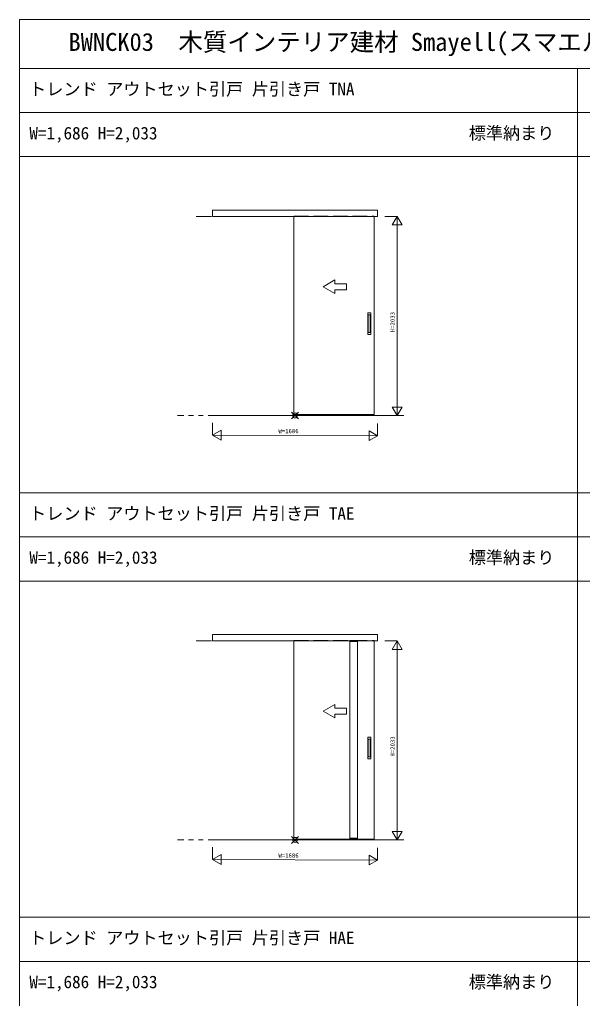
# Model space of a CAD drawing. Units: millimetres, scale not verified. Extents: x -14341 to 14341, y -10000 to 10000.
# Drawn here: x -14341 to -8590, y 1 to 10000 of the extents above; entities that cross this region are included whole.
import ezdxf
from ezdxf.enums import TextEntityAlignment as Align

# ---------------------------------------------------------------- set-up
doc = ezdxf.new("R2010")
doc.units = ezdxf.units.MM
doc.header["$LTSCALE"] = 50
doc.linetypes.add('USER2', pattern=[15, 10, -1, 1, -1, 1, -1])
doc.linetypes.add('USER3', pattern=[4, 3, -1])
doc.layers.add('0-0_0', color=7, linetype='Continuous')
for name, color, linetype, lineweight in [('0-1_YKK_F1', 7, 'Continuous', 18), ('0-2_YKK_A1', 4, 'Continuous', 18), ('0-3_YKK_N1', 2, 'Continuous', 18), ('0-8_YKK_IN', 1, 'Continuous', 18)]:
    doc.layers.add(name, color=color, linetype=linetype, lineweight=lineweight)
doc.styles.add('ＭＳ ゴシック', font='')
doc.styles.get('ＭＳ ゴシック').set_extended_font_data('MS Gothic')

msp = doc.modelspace()

# ---------------------------------------------------------------- linework, layer by layer
at = {"layer": '0-1_YKK_F1'}
for p, q in [((-14340.51, 10000), (14340.51, 10000)), ((-14340.51, -10000), (-14340.51, 10000)), ((-14340.51, 9500), (14159.49, 9500)), ((-8640.51, -10000), (-8640.51, 9500)), ((-14340.51, 9050), (14159.49, 9050)), ((-14340.51, 8600), (14159.49, 8600)), ((-14340.51, 5165), (14159.49, 5165)), ((-14340.51, 4715), (14159.49, 4715)), ((-14340.51, 4265), (14159.49, 4265)), ((-14340.51, 830), (14159.49, 830)), ((-14340.51, 380), (14159.49, 380))]:
    msp.add_line(p, q, dxfattribs=at)
at = {"layer": '0-2_YKK_A1'}
for p, q in [((-12368.86, 7988.5), (-12368.86, 8053.5)), ((-12368.86, 7988.5), (-12368.86, 8053.5)), ((-12379.45, 7988.5), (-12537.7, 7988.5)), ((-12379.45, 7988.5), (-12537.7, 7988.5)), ((-12368.86, 7988.5), (-10682.86, 7988.5)), ((-12368.86, 7988.5), (-10682.86, 7988.5)), ((-11537.86, 7993.5), (-11537.86, 5974.5)), ((-11537.86, 7993.5), (-11522.86, 7993.5)), ((-11537.86, 5964.5), (-11537.86, 7993.5)), ((-10717.86, 7993.5), (-10717.86, 5968.5)), ((-10717.86, 5964.5), (-10717.86, 7993.5)), ((-11239.86, 7270.86), (-11119.86, 7340.15)), ((-11239.86, 7270.86), (-11119.86, 7340.15)), ((-11119.86, 7300.86), (-11119.86, 7340.15)), ((-11119.86, 7300.86), (-11119.86, 7340.15)), ((-11119.86, 7300.86), (-10999.86, 7300.86)), ((-11119.86, 7300.86), (-10999.86, 7300.86)), ((-10999.86, 7300.86), (-10999.86, 7240.86)), ((-10999.86, 7300.86), (-10999.86, 7240.86)), ((-11239.86, 7270.86), (-11119.86, 7201.58)), ((-11239.86, 7270.86), (-11119.86, 7201.58)), ((-11119.86, 7201.58), (-11119.86, 7240.86)), ((-10999.86, 7240.86), (-11119.86, 7240.86)), ((-11119.86, 7201.58), (-11119.86, 7240.86)), ((-10999.86, 7240.86), (-11119.86, 7240.86)), ((-10782.86, 7003.5), (-10782.86, 6785.5)), ((-10753.86, 7004.5), (-10781.86, 7004.5)), ((-10752.86, 7003.5), (-10752.86, 6785.5)), ((-10777.86, 6983.5), (-10777.86, 6805.5)), ((-10758.86, 6984.5), (-10776.86, 6984.5)), ((-10757.86, 6983.5), (-10757.86, 6805.5)), ((-10758.86, 6804.5), (-10776.86, 6804.5)), ((-10753.86, 6784.5), (-10781.86, 6784.5)), ((-10717.86, 5955.5), (-12333.86, 5955.5)), ((-10717.86, 5955.5), (-12333.86, 5955.5)), ((-11537.86, 5964.5), (-10732.86, 5964.5)), ((-10732.86, 5964.5), (-11512.86, 5964.5)), ((-10732.86, 5964.5), (-10718.16, 5964.5)), ((-10717.86, 5964.5), (-10732.86, 5964.5)), ((-12368.86, 3653.5), (-12368.86, 3718.5)), ((-12368.86, 3653.5), (-12368.86, 3718.5)), ((-12379.45, 3653.5), (-12537.7, 3653.5)), ((-12379.45, 3653.5), (-12537.7, 3653.5)), ((-12368.86, 3653.5), (-10682.86, 3653.5)), ((-12368.86, 3653.5), (-10682.86, 3653.5)), ((-11537.86, 3658.5), (-11537.86, 1639.5)), ((-11537.86, 3658.5), (-11522.86, 3658.5)), ((-11537.86, 1629.5), (-11537.86, 3658.5)), ((-10967.86, 1629.5), (-10967.86, 3658.5)), ((-10887.86, 1629.5), (-10887.86, 3658.5)), ((-10717.86, 3658.5), (-10717.86, 1633.5)), ((-10717.86, 1629.5), (-10717.86, 3658.5)), ((-11239.86, 2935.86), (-11119.86, 3005.15)), ((-11239.86, 2935.86), (-11119.86, 3005.15)), ((-11119.86, 2965.86), (-11119.86, 3005.15)), ((-11119.86, 2965.86), (-11119.86, 3005.15)), ((-11239.86, 2935.86), (-11119.86, 2866.58)), ((-11239.86, 2935.86), (-11119.86, 2866.58)), ((-11119.86, 2965.86), (-10999.86, 2965.86)), ((-11119.86, 2965.86), (-10999.86, 2965.86)), ((-11119.86, 2866.58), (-11119.86, 2905.86)), ((-10999.86, 2905.86), (-11119.86, 2905.86)), ((-11119.86, 2866.58), (-11119.86, 2905.86)), ((-10999.86, 2905.86), (-11119.86, 2905.86)), ((-10999.86, 2965.86), (-10999.86, 2905.86)), ((-10999.86, 2965.86), (-10999.86, 2905.86)), ((-10782.86, 2668.5), (-10782.86, 2450.5)), ((-10753.86, 2669.5), (-10781.86, 2669.5)), ((-10777.86, 2648.5), (-10777.86, 2470.5)), ((-10758.86, 2649.5), (-10776.86, 2649.5)), ((-10757.86, 2648.5), (-10757.86, 2470.5)), ((-10752.86, 2668.5), (-10752.86, 2450.5)), ((-10753.86, 2449.5), (-10781.86, 2449.5)), ((-10758.86, 2469.5), (-10776.86, 2469.5)), ((-10717.86, 1620.5), (-12333.86, 1620.5)), ((-10717.86, 1620.5), (-12333.86, 1620.5)), ((-11537.86, 1629.5), (-10732.86, 1629.5)), ((-10732.86, 1629.5), (-11512.86, 1629.5)), ((-10732.86, 1629.5), (-10718.16, 1629.5)), ((-10717.86, 1629.5), (-10732.86, 1629.5))]:
    msp.add_line(p, q, dxfattribs=at)
at = {"layer": '0-2_YKK_A1', "linetype": 'USER3'}
for p, q in [((-11537.86, 7993.5), (-10717.86, 7993.5)), ((-11537.86, 3658.5), (-10717.86, 3658.5))]:
    msp.add_line(p, q, dxfattribs=at)
at = {"layer": '0-2_YKK_A1', "linetype": 'USER2'}
for p, q in [((-10413.71, 5955.5), (-12726.42, 5955.5)), ((-10413.71, 5955.5), (-12726.42, 5955.5)), ((-10413.71, 1620.5), (-12726.42, 1620.5)), ((-10413.71, 1620.5), (-12726.42, 1620.5))]:
    msp.add_line(p, q, dxfattribs=at)
at = {"layer": '0-2_YKK_A1'}
for points in [[(-10682.86, 7988.5), (-10682.86, 8053.5), (-12368.86, 8053.5)], [(-10682.86, 7988.5), (-10682.86, 8053.5), (-12368.86, 8053.5)], [(-10682.86, 3653.5), (-10682.86, 3718.5), (-12368.86, 3718.5)], [(-10682.86, 3653.5), (-10682.86, 3718.5), (-12368.86, 3718.5)]]:
    msp.add_lwpolyline(points, dxfattribs=at)
for points in [[(-10967.86, 3658), (-10887.86, 3658), (-10887.86, 3648), (-10967.86, 3648)], [(-10967.86, 1630), (-10887.86, 1630), (-10887.86, 1640), (-10967.86, 1640)]]:
    msp.add_lwpolyline(points, close=True, dxfattribs=at)
for centre, start, end in [((-10781.86, 7003.5), 90, 180), ((-10753.86, 7003.5), 0, 90), ((-10776.86, 6983.5), 90, 180), ((-10758.86, 6983.5), 0, 90), ((-10776.86, 6805.5), 180, 270), ((-10758.86, 6805.5), 270, 0), ((-10781.86, 6785.5), 180, 270), ((-10753.86, 6785.5), 270, 0), ((-10781.86, 2668.5), 90, 180), ((-10776.86, 2648.5), 90, 180), ((-10758.86, 2648.5), 0, 90), ((-10753.86, 2668.5), 0, 90), ((-10781.86, 2450.5), 180, 270), ((-10776.86, 2470.5), 180, 270), ((-10758.86, 2470.5), 270, 0), ((-10753.86, 2450.5), 270, 0)]:
    msp.add_arc(centre, 1, start, end, dxfattribs=at)
at = {"layer": '0-3_YKK_N1'}
for p, q in [((-10607.86, 7988.5), (-10482.86, 7988.5)), ((-10532.86, 7901.9), (-10432.86, 7901.9)), ((-10482.86, 7988.5), (-10482.86, 5955.5)), ((-10532.86, 6042.1), (-10432.86, 6042.1)), ((-10607.86, 5955.5), (-10482.86, 5955.5)), ((-12368.86, 5755.5), (-12282.26, 5805.5)), ((-12282.26, 5805.5), (-12282.26, 5705.5)), ((-10769.47, 5799.5), (-10682.86, 5749.5)), ((-10682.86, 5874.5), (-10682.86, 5749.5)), ((-12368.86, 5755.5), (-12282.26, 5705.5)), ((-10607.86, 3653.5), (-10482.86, 3653.5)), ((-10482.86, 3653.5), (-10482.86, 1620.5)), ((-10532.86, 3566.9), (-10432.86, 3566.9)), ((-10532.86, 1707.1), (-10432.86, 1707.1)), ((-10607.86, 1620.5), (-10482.86, 1620.5)), ((-10682.86, 1539.5), (-10682.86, 1414.5)), ((-12368.86, 1420.5), (-12282.26, 1470.5)), ((-12368.86, 1420.5), (-12282.26, 1370.5)), ((-12282.26, 1470.5), (-12282.26, 1370.5)), ((-10769.47, 1464.5), (-10682.86, 1414.5))]:
    msp.add_line(p, q, dxfattribs=at)
for points in [[(-10532.86, 7901.9), (-10482.86, 7988.5), (-10432.86, 7901.9)], [(-10532.86, 6042.1), (-10482.86, 5955.5), (-10432.86, 6042.1)], [(-12368.86, 5880.5), (-12368.86, 5755.5), (-10682.86, 5749.5)], [(-10769.47, 5799.5), (-10769.47, 5699.5), (-10682.86, 5749.5)], [(-10532.86, 3566.9), (-10482.86, 3653.5), (-10432.86, 3566.9)], [(-10532.86, 1707.1), (-10482.86, 1620.5), (-10432.86, 1707.1)], [(-12368.86, 1545.5), (-12368.86, 1420.5), (-10682.86, 1414.5)], [(-10769.47, 1464.5), (-10769.47, 1364.5), (-10682.86, 1414.5)]]:
    msp.add_lwpolyline(points, dxfattribs=at)
at = {"layer": '0-8_YKK_IN'}
for p, q in [((-11561.22, 5920.14), (-11490.51, 5990.86)), ((-11561.22, 5990.86), (-11490.51, 5920.14)), ((-11561.22, 1585.14), (-11490.51, 1655.86)), ((-11561.22, 1655.86), (-11490.51, 1585.14))]:
    msp.add_line(p, q, dxfattribs=at)
for centre in [(-11525.86, 5955.5), (-11525.86, 1620.5)]:
    msp.add_circle(centre, 25, dxfattribs=at)

# ---------------------------------------------------------------- texts
at = {"layer": '0-0_0', "style": 'ＭＳ ゴシック'}
for s, height, p in [('BWNCK03  木質インテリア建材 Smayell(スマエル) 室内引戸 アウトセット引戸 片引き戸 トレンド 呼称幅(W)168', 183.3, (-13840.51, 9625)), ('トレンド アウトセット引戸 片引き戸 TNA', 128.3, (-14242.51, 9187.5)), ('W=1,686 H=2,033', 128.3, (-14240.51, 8737.5)), ('標準納まり', 128.3, (-9751.51, 8737.5)), ('トレンド アウトセット引戸 片引き戸 TAE', 128.3, (-14242.51, 4852.5)), ('W=1,686 H=2,033', 128.3, (-14240.51, 4402.5)), ('標準納まり', 128.3, (-9751.51, 4402.5)), ('トレンド アウトセット引戸 片引き戸 HAE', 128.3, (-14242.51, 517.5)), ('W=1,686 H=2,033', 128.3, (-14240.51, 67.5)), ('標準納まり', 128.3, (-9751.51, 67.5))]:
    msp.add_text(s, height=height, dxfattribs=at).set_placement(p, align=Align.BOTTOM_LEFT)
at = {"layer": '0-3_YKK_N1', "color": 7, "style": 'ＭＳ ゴシック'}
for p in [(-10494.86, 6807), (-10494.86, 2472)]:
    msp.add_text('H=2033', height=43.99, rotation=90, dxfattribs=at).set_placement(p, align=Align.BOTTOM_LEFT)
for p in [(-11695.86, 5761.5), (-11695.86, 1426.5)]:
    msp.add_text('W=1686', height=43.99, dxfattribs=at).set_placement(p, align=Align.BOTTOM_LEFT)

doc.saveas('drawing.dxf')
